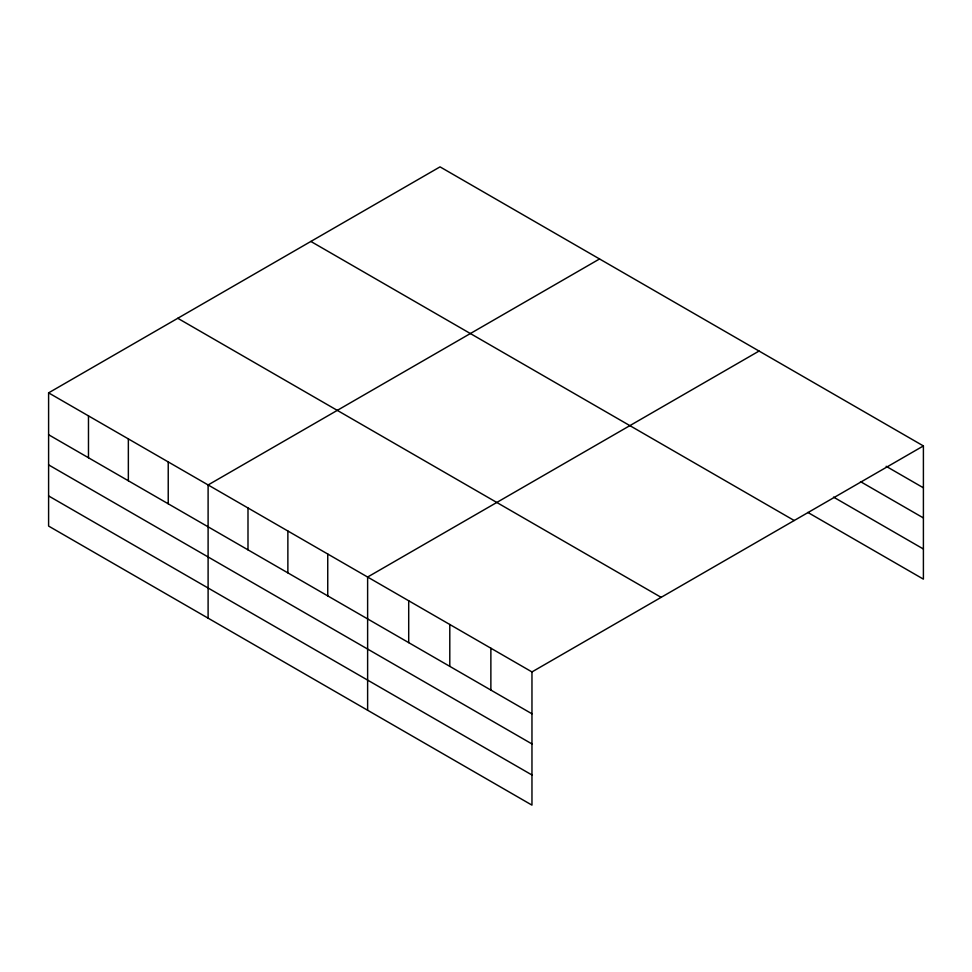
<?xml version="1.0" encoding="UTF-8"?>
<svg xmlns="http://www.w3.org/2000/svg" width="972" height="972" viewBox="0 0 972 972"><rect width="100%" height="100%" fill="white"/><g stroke="black" fill="none" stroke-linecap="round" stroke-linejoin="round"><path stroke-width="1.46" d="M531.963 743.944L531.963 671.931L48.6 392.858L48.6 526.071L531.963 805.132L531.963 743.944L48.6 464.871M48.6 392.858L440.037 166.868L923.4 445.929L923.4 579.142L807.841 512.426M599.542 258.965L208.105 484.955L208.105 618.156M759.059 351.05L367.623 577.04L367.623 710.253M531.963 671.931L923.4 445.929M886.16 466.305L923.4 487.81M860.487 481.626L923.4 517.942M833.526 497.105L923.4 548.998M310.858 241.445L794.221 520.518M177.779 318.281L661.142 597.355M48.6 434.727L531.963 713.8M48.6 495.927L531.963 774.988M490.872 648.202L490.872 690.084M449.793 624.486L449.793 666.355M408.702 600.769L408.702 642.638M327.746 554.028L327.746 595.897M287.87 531.004L287.87 572.873M247.994 507.979L247.994 549.848M168.229 461.931L168.229 503.8M128.353 438.907L128.353 480.776M88.476 415.882L88.476 457.751"/></g></svg>
